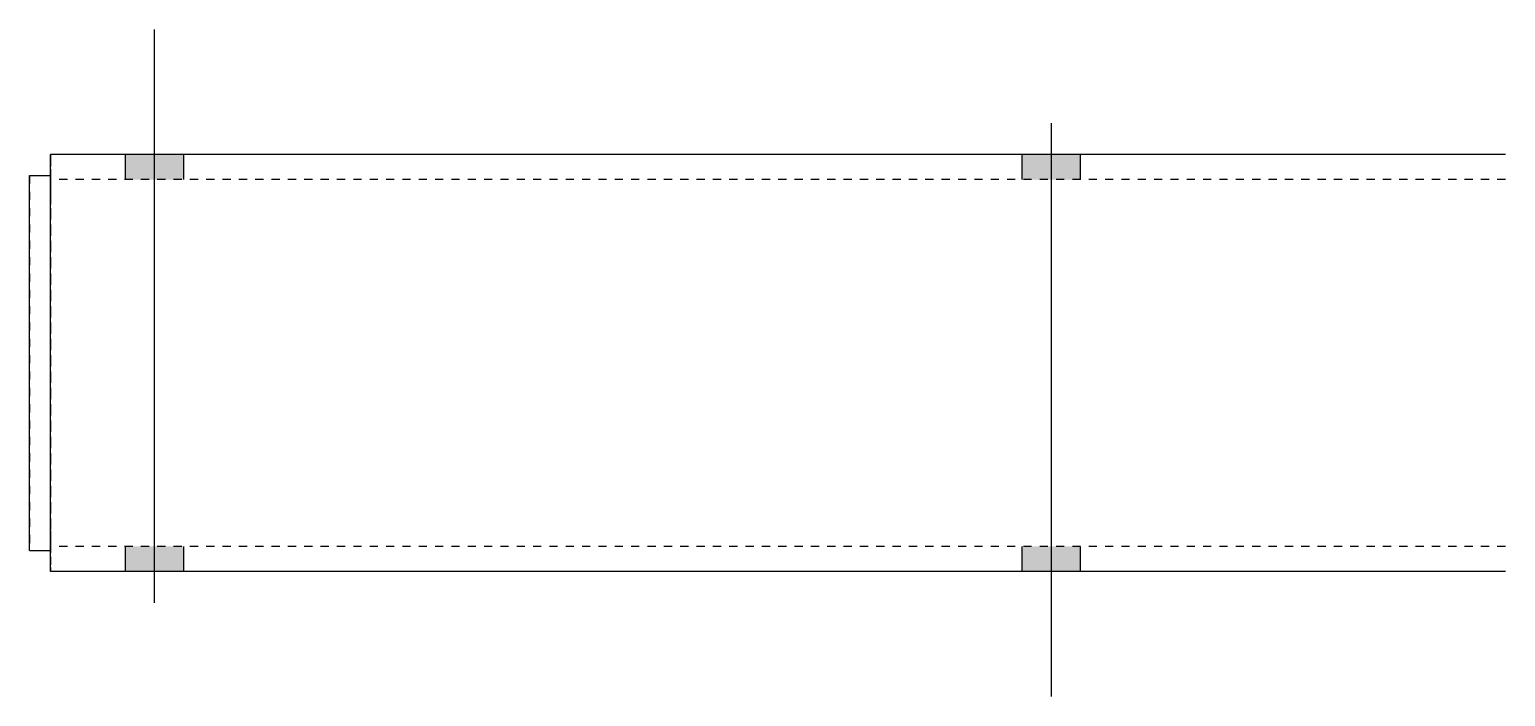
# Model space of a CAD drawing. Header units: millimetres. Extents: x 5 to 26064, y -8 to 641.
# Drawn here: x 10789.3 to 11143.4, y -7.7 to 152.3 of the extents above; entities that cross this region are included whole.
import ezdxf

# ---------------------------------------------------------------- set-up
doc = ezdxf.new("R2010")
doc.units = ezdxf.units.MM
doc.linetypes.add('DXK_LINE_DOT2', pattern=[3.9198, 1.9599, -1.9599])
doc.layers.add('STÅL', color=7, linetype='Continuous')

msp = doc.modelspace()

# ---------------------------------------------------------------- hatches: boundary and pattern name
at = {"layer": 'STÅL', "linetype": 'Continuous'}
for points in [[(10812.35, 116.3), (10826.35, 116.3), (10826.35, 122.3), (10812.35, 122.3)], [(10812.35, 116.3), (10826.35, 116.3), (10826.35, 122.3), (10812.35, 122.3)], [(11027.35, 116.3), (11041.35, 116.3), (11041.35, 122.3), (11027.35, 122.3)], [(11027.35, 116.3), (11041.35, 116.3), (11041.35, 122.3), (11027.35, 122.3)], [(10812.35, 22.3), (10826.35, 22.3), (10826.35, 28.3), (10812.35, 28.3)], [(10812.35, 22.3), (10826.35, 22.3), (10826.35, 28.3), (10812.35, 28.3)], [(11027.35, 22.3), (11041.35, 22.3), (11041.35, 28.3), (11027.35, 28.3)], [(11027.35, 22.3), (11041.35, 22.3), (11041.35, 28.3), (11027.35, 28.3)]]:
    msp.add_hatch(color=96, dxfattribs=at).paths.add_polyline_path(points)

# ---------------------------------------------------------------- linework, layer by layer
at = {"layer": 'STÅL', "color": 96, "linetype": 'Continuous'}
for p, q in [((10819.35, 14.8), (10819.35, 152.3)), ((10819.35, 14.8), (10819.35, 152.3)), ((11034.35, 129.8), (11034.35, -7.7)), ((11034.35, 129.8), (11034.35, -7.7)), ((10812.35, 116.3), (10812.35, 122.3)), ((10812.35, 116.3), (10812.35, 122.3)), ((10826.35, 116.3), (10826.35, 122.3)), ((10826.35, 116.3), (10826.35, 122.3)), ((11027.35, 122.3), (11027.35, 116.3)), ((11027.35, 122.3), (11027.35, 116.3)), ((11041.35, 122.3), (11041.35, 116.3)), ((11041.35, 122.3), (11041.35, 116.3)), ((10812.35, 22.3), (10812.35, 28.3)), ((10812.35, 22.3), (10812.35, 28.3)), ((10826.35, 22.3), (10826.35, 28.3)), ((10826.35, 22.3), (10826.35, 28.3)), ((11027.35, 28.3), (11027.35, 22.3)), ((11027.35, 28.3), (11027.35, 22.3)), ((11041.35, 28.3), (11041.35, 22.3)), ((11041.35, 28.3), (11041.35, 22.3))]:
    msp.add_line(p, q, dxfattribs=at)
at = {"layer": 'STÅL', "color": 2, "linetype": 'Continuous'}
for p, q in [((10794.33, 121.39), (10794.34, 122.3)), ((10794.33, 118.79), (10794.33, 121.39)), ((11143.35, 122.3), (10794.34, 122.3)), ((10789.33, 27.3), (10789.33, 117.3)), ((10789.33, 117.3), (10794.33, 117.3)), ((10794.33, 114.89), (10794.33, 118.79)), ((10794.33, 110.3), (10794.33, 114.89)), ((10794.33, 34.3), (10794.33, 110.3)), ((10794.33, 29.71), (10794.33, 34.3)), ((10794.33, 25.81), (10794.33, 29.71)), ((10789.33, 27.3), (10794.33, 27.3)), ((10794.33, 23.21), (10794.33, 25.81)), ((10794.34, 22.3), (10794.33, 23.21)), ((11143.35, 22.3), (10794.34, 22.3))]:
    msp.add_line(p, q, dxfattribs=at)
at = {"layer": 'STÅL', "color": 7, "linetype": 'DXK_LINE_DOT2'}
for p, q in [((10794.34, 122.3), (10794.35, 122.3)), ((10794.35, 122.3), (10794.35, 121.39)), ((10794.35, 121.39), (10794.35, 118.79)), ((10789.33, 117.3), (10789.35, 117.3)), ((10789.35, 117.3), (10789.35, 27.3)), ((10794.33, 117.3), (10794.33, 27.3)), ((10794.35, 117.3), (10794.33, 117.3)), ((10794.35, 118.79), (10794.35, 114.54)), ((10794.35, 27.3), (10794.35, 117.3)), ((10794.34, 116.3), (10794.33, 115.84)), ((10794.33, 115.84), (10794.33, 114.54)), ((10794.33, 114.54), (10794.33, 112.6)), ((10794.34, 116.3), (10794.35, 116.3)), ((11143.35, 116.3), (10794.34, 116.3)), ((10794.35, 115.84), (10794.35, 116.3)), ((10794.35, 114.89), (10794.35, 115.84)), ((10794.35, 112.6), (10794.35, 114.89)), ((10794.35, 114.54), (10794.35, 110.3)), ((10794.33, 112.6), (10794.33, 34.3)), ((10794.35, 112.6), (10794.35, 34.3)), ((10794.35, 32), (10794.35, 110.3)), ((10794.33, 34.3), (10794.33, 32)), ((10794.33, 32), (10794.33, 30.06)), ((10794.35, 32), (10794.35, 34.3)), ((10794.35, 30.06), (10794.35, 32)), ((10794.35, 32), (10794.35, 28.76)), ((10794.33, 30.06), (10794.33, 28.76)), ((10794.33, 28.76), (10794.34, 28.3)), ((10794.35, 29.71), (10794.35, 30.06)), ((10794.35, 28.76), (10794.35, 29.71)), ((10794.35, 28.3), (10794.35, 28.76)), ((10794.35, 28.76), (10794.35, 25.81)), ((10789.35, 27.3), (10789.33, 27.3)), ((10794.33, 27.3), (10794.35, 27.3)), ((10794.34, 28.3), (10794.35, 28.3)), ((11143.35, 28.3), (10794.34, 28.3)), ((10794.35, 25.81), (10794.35, 23.21)), ((10794.34, 22.3), (10794.35, 22.3)), ((10794.35, 23.21), (10794.35, 22.3))]:
    msp.add_line(p, q, dxfattribs=at)

doc.saveas('drawing.dxf')
